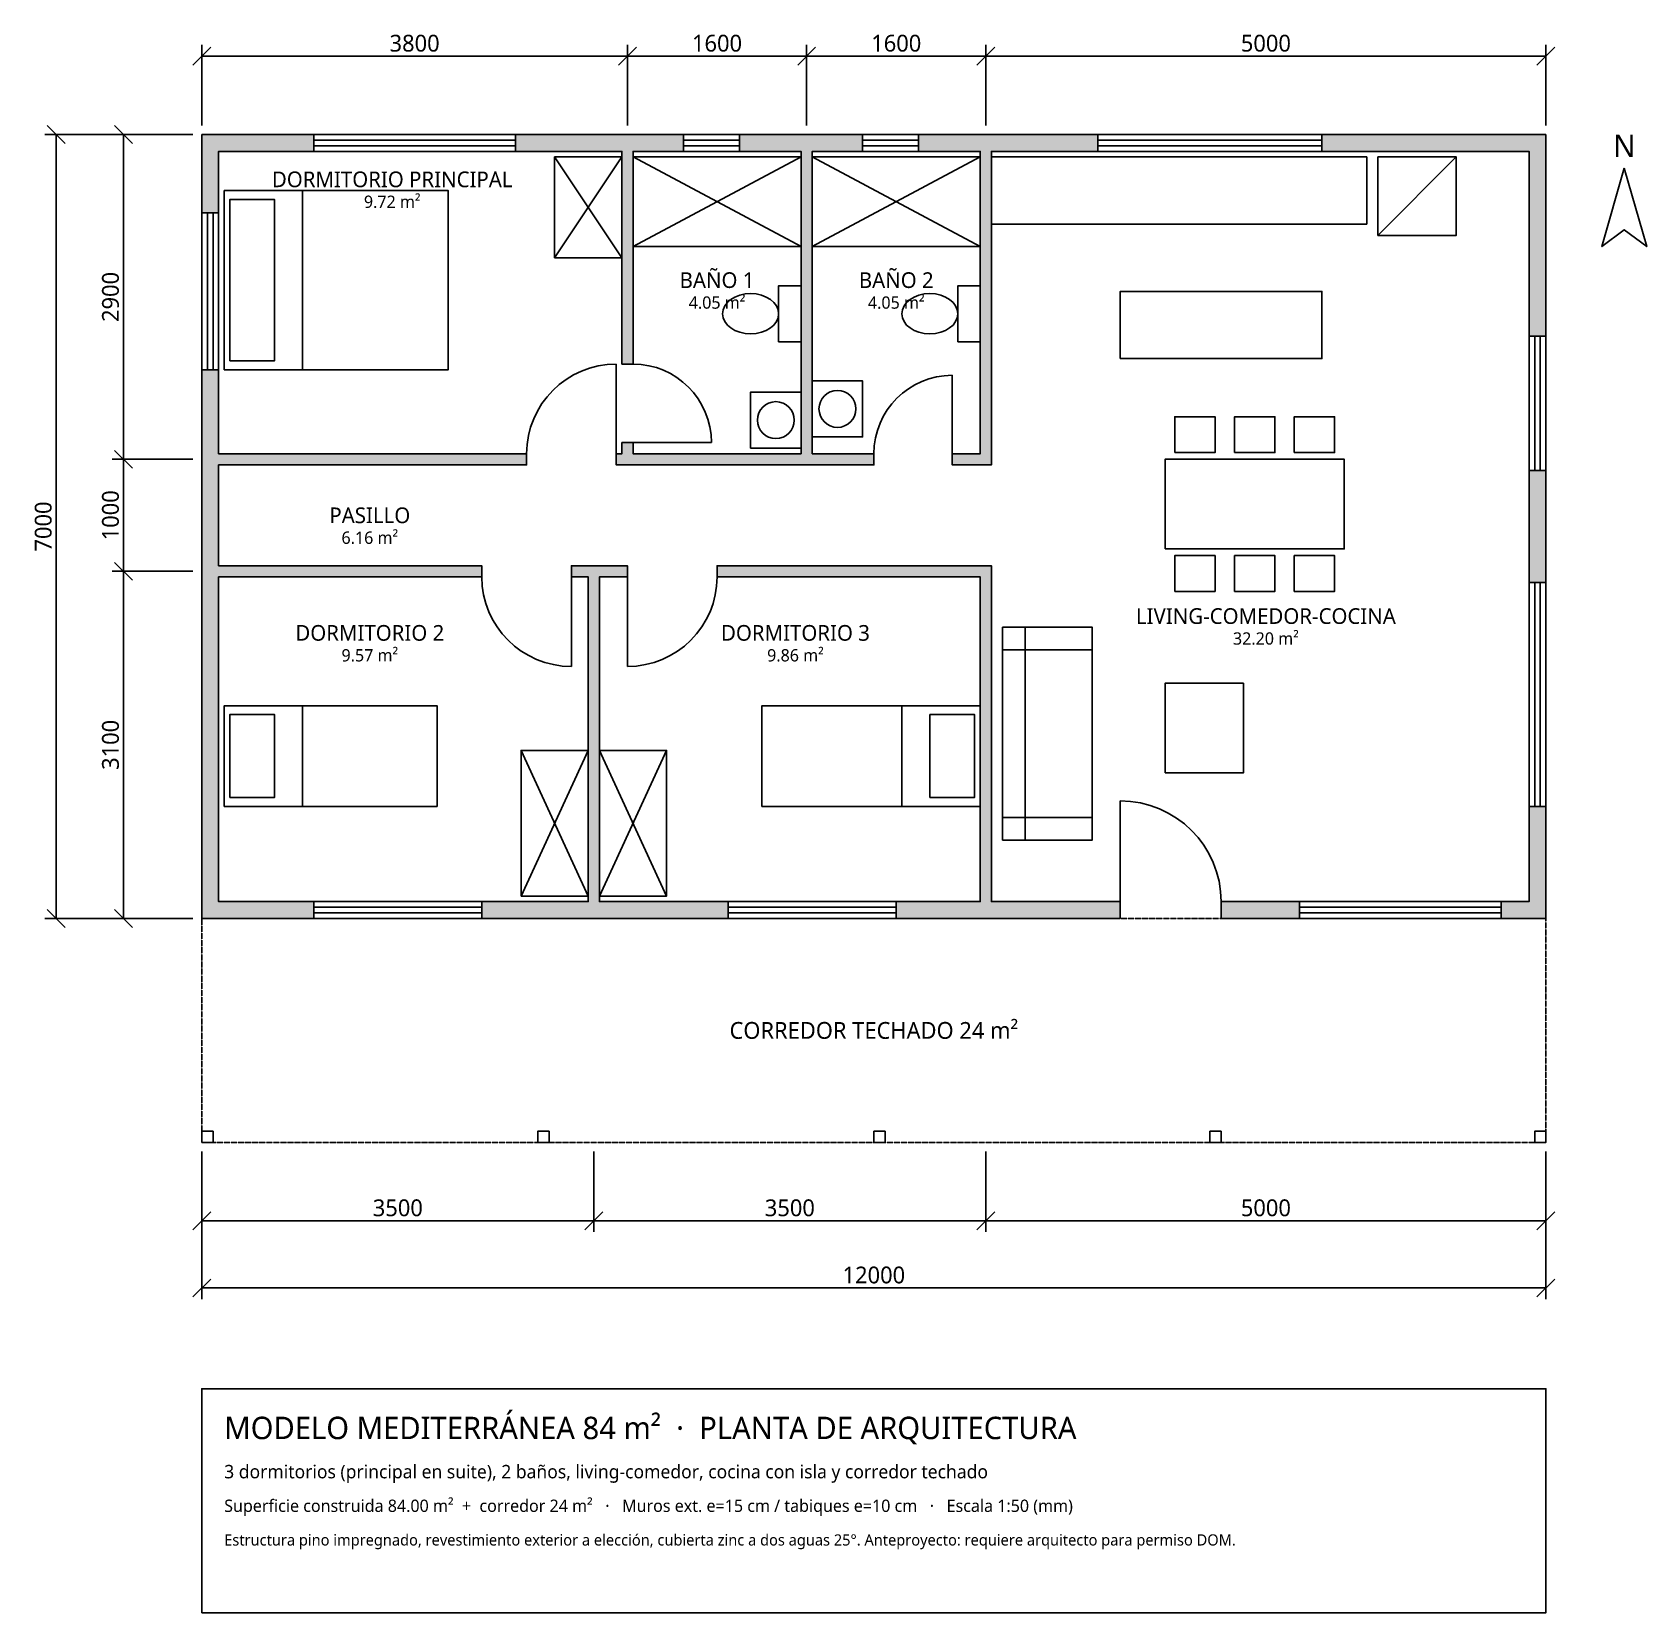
# Model space of a CAD drawing. Header units: millimetres. Extents: x -1513 to 12900, y -6200 to 7913.
import ezdxf
from ezdxf.enums import TextEntityAlignment as Align

# ---------------------------------------------------------------- set-up
doc = ezdxf.new("R2010")
doc.units = ezdxf.units.MM
doc.linetypes.add('DASHED', pattern=[1.524, 1.27, -0.254])
for name, color, linetype in [('ARTEFACTOS', 6, 'Continuous'), ('CORREDOR', 30, 'Continuous'), ('COTAS', 1, 'Continuous'), ('MOBILIARIO', 8, 'Continuous'), ('MUROS', 7, 'Continuous'), ('PUERTAS', 3, 'Continuous'), ('ROTULO', 7, 'Continuous'), ('TEXTO', 2, 'Continuous'), ('VENTANAS', 4, 'Continuous')]:
    doc.layers.add(name, color=color, linetype=linetype)
doc.styles.add('OpenSans', font='OpenSans-Regular.ttf')
doc.dimstyles.new('COTAS', dxfattribs={"dimtxt": 150, "dimasz": 0, "dimexe": 100, "dimexo": 80, "dimgap": 40, "dimtad": 1, "dimdec": 0, "dimtxsty": 'OpenSans', "dimtsz": 80, "dimcen": 2.5, "dimclrd": 1, "dimclre": 1, "dimazin": 3, "dimtfac": 1, "dimtmove": 0, "dimatfit": 3})

msp = doc.modelspace()

# ---------------------------------------------------------------- hatches: boundary and pattern name
at = {"layer": 'MUROS'}
h = msp.add_hatch(color=252, dxfattribs=at)
h.dxf.hatch_style = 1
h.paths.add_polyline_path([(0, 7000), (1000, 7000), (1000, 6850), (150, 6850), (150, 6300), (0, 6300)])
h = msp.add_hatch(color=252, dxfattribs=at)
h.dxf.hatch_style = 1
h.paths.add_polyline_path([(3750, 7000), (3850, 7000), (4300, 7000), (4300, 6850), (3850, 6850), (3850, 4950), (3750, 4950), (3750, 6850), (2800, 6850), (2800, 7000)])
h = msp.add_hatch(color=252, dxfattribs=at)
h.dxf.hatch_style = 1
h.paths.add_polyline_path([(5350, 7000), (5450, 7000), (5900, 7000), (5900, 6850), (5450, 6850), (5450, 4150), (6000, 4150), (6000, 4050), (5450, 4050), (5350, 4050), (3850, 4050), (3750, 4050), (3700, 4050), (3700, 4150), (3750, 4150), (3750, 4250), (3850, 4250), (3850, 4150), (5350, 4150), (5350, 6850), (4800, 6850), (4800, 7000)])
h = msp.add_hatch(color=252, dxfattribs=at)
h.dxf.hatch_style = 1
h.paths.add_polyline_path([(6950, 7000), (7050, 7000), (8000, 7000), (8000, 6850), (7050, 6850), (7050, 4150), (7050, 4050), (6950, 4050), (6700, 4050), (6700, 4150), (6950, 4150), (6950, 6850), (6400, 6850), (6400, 7000)])
h = msp.add_hatch(color=252, dxfattribs=at)
h.dxf.hatch_style = 1
h.paths.add_polyline_path([(12000, 7000), (12000, 5200), (11850, 5200), (11850, 6850), (10000, 6850), (10000, 7000)])
h = msp.add_hatch(color=252, dxfattribs=at)
h.dxf.hatch_style = 1
h.paths.add_polyline_path([(0, 3050), (0, 3150), (0, 4050), (0, 4150), (0, 4900), (150, 4900), (150, 4150), (2900, 4150), (2900, 4050), (150, 4050), (150, 3150), (2500, 3150), (2500, 3050), (150, 3050), (150, 150), (1000, 150), (1000, 0), (0, 0)])
h = msp.add_hatch(color=252, dxfattribs=at)
h.dxf.hatch_style = 1
h.paths.add_polyline_path([(12000, 3000), (11850, 3000), (11850, 4000), (12000, 4000)])
h = msp.add_hatch(color=252, dxfattribs=at)
h.dxf.hatch_style = 1
h.paths.add_polyline_path([(3550, 0), (3450, 0), (2500, 0), (2500, 150), (3450, 150), (3450, 3050), (3300, 3050), (3300, 3150), (3450, 3150), (3550, 3150), (3800, 3150), (3800, 3050), (3550, 3050), (3550, 150), (4700, 150), (4700, 0)])
h = msp.add_hatch(color=252, dxfattribs=at)
h.dxf.hatch_style = 1
h.paths.add_polyline_path([(7050, 0), (6950, 0), (6200, 0), (6200, 150), (6950, 150), (6950, 3050), (4600, 3050), (4600, 3150), (6950, 3150), (7050, 3150), (7050, 3050), (7050, 150), (8200, 150), (8200, 0)])
h = msp.add_hatch(color=252, dxfattribs=at)
h.dxf.hatch_style = 1
h.paths.add_polyline_path([(12000, 0), (11600, 0), (11600, 150), (11850, 150), (11850, 1000), (12000, 1000)])
h = msp.add_hatch(color=252, dxfattribs=at)
h.dxf.hatch_style = 1
h.paths.add_polyline_path([(9100, 0), (9100, 150), (9800, 150), (9800, 0)])

# ---------------------------------------------------------------- linework, layer by layer
at = {"layer": 'ARTEFACTOS'}
for p, q in [((3850, 6000), (5350, 6800)), ((3850, 6800), (5350, 6000)), ((5450, 6000), (6950, 6800)), ((5450, 6800), (6950, 6000)), ((10500, 6100), (11200, 6800))]:
    msp.add_line(p, q, dxfattribs=at)
for points in [[(3850, 6000), (5350, 6000), (5350, 6800), (3850, 6800)], [(5450, 6000), (6950, 6000), (6950, 6800), (5450, 6800)], [(10500, 6100), (11200, 6100), (11200, 6800), (10500, 6800)], [(5150, 5150), (5350, 5150), (5350, 5650), (5150, 5650)], [(6750, 5150), (6950, 5150), (6950, 5650), (6750, 5650)], [(5450, 4300), (5900, 4300), (5900, 4800), (5450, 4800)], [(4900, 4200), (5350, 4200), (5350, 4700), (4900, 4700)]]:
    msp.add_lwpolyline(points, close=True, dxfattribs=at)
for centre in [(5125, 4450), (5675, 4550)]:
    msp.add_circle(centre, 165, dxfattribs=at)
for centre in [(4900, 5400), (6500, 5400)]:
    msp.add_ellipse(centre, major_axis=(250, 0), ratio=0.72, dxfattribs=at)
at = {"layer": 'CORREDOR', "linetype": 'DASHED'}
msp.add_lwpolyline([(0, 0), (12000, 0), (12000, -2000), (0, -2000)], close=True, dxfattribs=at)
at = {"layer": 'CORREDOR'}
for points in [[(0, -2000), (100, -2000), (100, -1900), (0, -1900)], [(3000, -2000), (3100, -2000), (3100, -1900), (3000, -1900)], [(6000, -2000), (6100, -2000), (6100, -1900), (6000, -1900)], [(9000, -2000), (9100, -2000), (9100, -1900), (9000, -1900)], [(11900, -2000), (12000, -2000), (12000, -1900), (11900, -1900)]]:
    msp.add_lwpolyline(points, close=True, dxfattribs=at)
at = {"layer": 'MOBILIARIO'}
for p, q in [((3150, 5900), (3750, 6800)), ((3150, 6800), (3750, 5900)), ((900, 4900), (900, 6500)), ((900, 1000), (900, 1900)), ((6250, 1000), (6250, 1900)), ((2850, 200), (3450, 1500)), ((2850, 1500), (3450, 200)), ((3550, 200), (4150, 1500)), ((3550, 1500), (4150, 200))]:
    msp.add_line(p, q, dxfattribs=at)
for points in [[(3150, 5900), (3750, 5900), (3750, 6800), (3150, 6800)], [(7050, 6200), (10400, 6200), (10400, 6800), (7050, 6800)], [(200, 4900), (2200, 4900), (2200, 6500), (200, 6500)], [(250, 4980), (650, 4980), (650, 6420), (250, 6420)], [(8200, 5000), (10000, 5000), (10000, 5600), (8200, 5600)], [(8686.7, 4160), (9046.7, 4160), (9046.7, 4480), (8686.7, 4480)], [(9220, 4160), (9580, 4160), (9580, 4480), (9220, 4480)], [(9753.3, 4160), (10113.3, 4160), (10113.3, 4480), (9753.3, 4480)], [(8600, 3300), (10200, 3300), (10200, 4100), (8600, 4100)], [(8686.7, 2920), (9046.7, 2920), (9046.7, 3240), (8686.7, 3240)], [(9220, 2920), (9580, 2920), (9580, 3240), (9220, 3240)], [(9753.3, 2920), (10113.3, 2920), (10113.3, 3240), (9753.3, 3240)], [(7150, 700), (7950, 700), (7950, 2600), (7150, 2600)], [(7150, 700), (7350, 700), (7350, 2600), (7150, 2600)], [(7150, 2400), (7950, 2400), (7950, 2600), (7150, 2600)], [(8600, 1300), (9300, 1300), (9300, 2100), (8600, 2100)], [(200, 1000), (2100, 1000), (2100, 1900), (200, 1900)], [(5000, 1000), (6950, 1000), (6950, 1900), (5000, 1900)], [(250, 1080), (650, 1080), (650, 1820), (250, 1820)], [(6500, 1080), (6900, 1080), (6900, 1820), (6500, 1820)], [(2850, 200), (3450, 200), (3450, 1500), (2850, 1500)], [(3550, 200), (4150, 200), (4150, 1500), (3550, 1500)], [(7150, 700), (7950, 700), (7950, 900), (7150, 900)]]:
    msp.add_lwpolyline(points, close=True, dxfattribs=at)
at = {"layer": 'MUROS'}
for points in [[(0, 7000), (1000, 7000), (1000, 6850), (150, 6850), (150, 6300), (0, 6300), (0, 7000)], [(3750, 7000), (3850, 7000), (4300, 7000), (4300, 6850), (3850, 6850), (3850, 4950), (3750, 4950), (3750, 6850), (2800, 6850), (2800, 7000), (3750, 7000)], [(5350, 7000), (5450, 7000), (5900, 7000), (5900, 6850), (5450, 6850), (5450, 4150), (6000, 4150), (6000, 4050), (5450, 4050), (5350, 4050), (3850, 4050), (3750, 4050), (3700, 4050), (3700, 4150), (3750, 4150), (3750, 4250), (3850, 4250), (3850, 4150), (5350, 4150), (5350, 6850), (4800, 6850), (4800, 7000), (5350, 7000)], [(6950, 7000), (7050, 7000), (8000, 7000), (8000, 6850), (7050, 6850), (7050, 4150), (7050, 4050), (6950, 4050), (6700, 4050), (6700, 4150), (6950, 4150), (6950, 6850), (6400, 6850), (6400, 7000), (6950, 7000)], [(12000, 7000), (12000, 5200), (11850, 5200), (11850, 6850), (10000, 6850), (10000, 7000), (12000, 7000)], [(0, 3050), (0, 3150), (0, 4050), (0, 4150), (0, 4900), (150, 4900), (150, 4150), (2900, 4150), (2900, 4050), (150, 4050), (150, 3150), (2500, 3150), (2500, 3050), (150, 3050), (150, 150), (1000, 150), (1000, 0), (0, 0), (0, 3050)], [(12000, 3000), (11850, 3000), (11850, 4000), (12000, 4000), (12000, 3000)], [(3550, 0), (3450, 0), (2500, 0), (2500, 150), (3450, 150), (3450, 3050), (3300, 3050), (3300, 3150), (3450, 3150), (3550, 3150), (3800, 3150), (3800, 3050), (3550, 3050), (3550, 150), (4700, 150), (4700, 0), (3550, 0)], [(7050, 0), (6950, 0), (6200, 0), (6200, 150), (6950, 150), (6950, 3050), (4600, 3050), (4600, 3150), (6950, 3150), (7050, 3150), (7050, 3050), (7050, 150), (8200, 150), (8200, 0), (7050, 0)], [(12000, 0), (11600, 0), (11600, 150), (11850, 150), (11850, 1000), (12000, 1000), (12000, 0)], [(9100, 0), (9100, 150), (9800, 150), (9800, 0), (9100, 0)]]:
    msp.add_lwpolyline(points, close=True, dxfattribs=at)
at = {"layer": 'PUERTAS'}
for p, q in [((3700, 4150), (3700, 4950)), ((6700, 4150), (6700, 4850)), ((3850, 4250), (4550, 4250)), ((3300, 3050), (3300, 2250)), ((3800, 3050), (3800, 2250)), ((8200, 150), (8200, 1050))]:
    msp.add_line(p, q, dxfattribs=at)
for centre, radius, start, end in [((3700, 4150), 800, 90, 180), ((3850, 4250), 700, 0, 90), ((6700, 4150), 700, 90, 180), ((3300, 3050), 800, 180, -90), ((3800, 3050), 800, -90, 0), ((8200, 150), 900, 0, 90)]:
    msp.add_arc(centre, radius, start, end, dxfattribs=at)
at = {"layer": 'ROTULO'}
for points in [[(12700, 6700), (12900, 6000), (12700, 6150), (12500, 6000)], [(0, -6200), (12000, -6200), (12000, -4200), (0, -4200)]]:
    msp.add_lwpolyline(points, close=True, dxfattribs=at)
at = {"layer": 'VENTANAS'}
for p, q in [((1000, 7000), (2800, 7000)), ((1000, 6950), (2800, 6950)), ((4300, 7000), (4800, 7000)), ((4300, 6950), (4800, 6950)), ((5900, 7000), (6400, 7000)), ((5900, 6950), (6400, 6950)), ((8000, 7000), (10000, 7000)), ((8000, 6950), (10000, 6950)), ((1000, 6900), (2800, 6900)), ((1000, 6850), (2800, 6850)), ((4300, 6900), (4800, 6900)), ((4300, 6850), (4800, 6850)), ((5900, 6900), (6400, 6900)), ((5900, 6850), (6400, 6850)), ((8000, 6900), (10000, 6900)), ((8000, 6850), (10000, 6850)), ((0, 4900), (0, 6300)), ((50, 4900), (50, 6300)), ((100, 4900), (100, 6300)), ((150, 4900), (150, 6300)), ((11850, 4000), (11850, 5200)), ((11900, 4000), (11900, 5200)), ((11950, 4000), (11950, 5200)), ((12000, 4000), (12000, 5200)), ((11850, 1000), (11850, 3000)), ((11900, 1000), (11900, 3000)), ((11950, 1000), (11950, 3000)), ((12000, 1000), (12000, 3000)), ((1000, 150), (2500, 150)), ((4700, 150), (6200, 150)), ((9800, 150), (11600, 150)), ((1000, 100), (2500, 100)), ((1000, 50), (2500, 50)), ((1000, 0), (2500, 0)), ((4700, 100), (6200, 100)), ((4700, 50), (6200, 50)), ((4700, 0), (6200, 0)), ((9800, 100), (11600, 100)), ((9800, 50), (11600, 50)), ((9800, 0), (11600, 0))]:
    msp.add_line(p, q, dxfattribs=at)

# ---------------------------------------------------------------- texts
at = {"layer": 'ROTULO'}
msp.add_text('N', height=200, dxfattribs=at).set_placement((12700, 6900), align=Align.MIDDLE_CENTER)
at = {"layer": 'ROTULO', "style": 'OpenSans'}
for s, height, p in [('MODELO MEDITERRÁNEA 84 m²  ·  PLANTA DE ARQUITECTURA', 200, (200, -4650)), ('3 dormitorios (principal en suite), 2 baños, living-comedor, cocina con isla y corredor techado', 120, (200, -5000)), ('Superficie construida 84.00 m²  +  corredor 24 m²   ·   Muros ext. e=15 cm / tabiques e=10 cm   ·   Escala 1:50 (mm)', 110, (200, -5300)), ('Estructura pino impregnado, revestimiento exterior a elección, cubierta zinc a dos aguas 25°. Anteproyecto: requiere arquitecto para permiso DOM.', 100, (200, -5600))]:
    msp.add_text(s, height=height, dxfattribs=at).set_placement(p)
at = {"layer": 'TEXTO', "style": 'OpenSans'}
for s, height, p in [('DORMITORIO PRINCIPAL', 140, (1700, 6600)), ('9.72 m²', 110, (1700, 6400)), ('BAÑO 1', 140, (4600, 5700)), ('BAÑO 2', 140, (6200, 5700)), ('4.05 m²', 110, (4600, 5500)), ('4.05 m²', 110, (6200, 5500)), ('PASILLO', 140, (1500, 3600)), ('6.16 m²', 110, (1500, 3400)), ('LIVING-COMEDOR-COCINA', 140, (9500, 2700)), ('DORMITORIO 2', 140, (1500, 2550)), ('DORMITORIO 3', 140, (5300, 2550)), ('32.20 m²', 110, (9500, 2500)), ('9.57 m²', 110, (1500, 2350)), ('9.86 m²', 110, (5300, 2350)), ('CORREDOR TECHADO 24 m²', 150, (6000, -1000))]:
    msp.add_text(s, height=height, dxfattribs=at).set_placement(p, align=Align.MIDDLE_CENTER)

# ---------------------------------------------------------------- dimensions: what is measured, and where the dimension line sits
at = {"layer": 'COTAS'}
for base, p1, p2 in [((0, 7700), (0, 7000), (3800, 7000)), ((3800, 7700), (3800, 7000), (5400, 7000)), ((5400, 7700), (5400, 7000), (7000, 7000)), ((7000, 7700), (7000, 7000), (12000, 7000)), ((0, -3300), (0, -2000), (12000, -2000)), ((0, -2700), (0, -2000), (3500, -2000)), ((3500, -2700), (3500, -2000), (7000, -2000)), ((7000, -2700), (7000, -2000), (12000, -2000))]:
    msp.add_linear_dim(base=base, p1=p1, p2=p2, dimstyle='COTAS', dxfattribs=at).render()
for base, p1, p2 in [((-1300, 0), (0, 0), (0, 7000)), ((-700, 4100), (0, 4100), (0, 7000)), ((-700, 3100), (0, 3100), (0, 4100)), ((-700, 0), (0, 0), (0, 3100))]:
    msp.add_linear_dim(base=base, p1=p1, p2=p2, angle=90, dimstyle='COTAS', dxfattribs=at).render()

doc.saveas('drawing.dxf')
